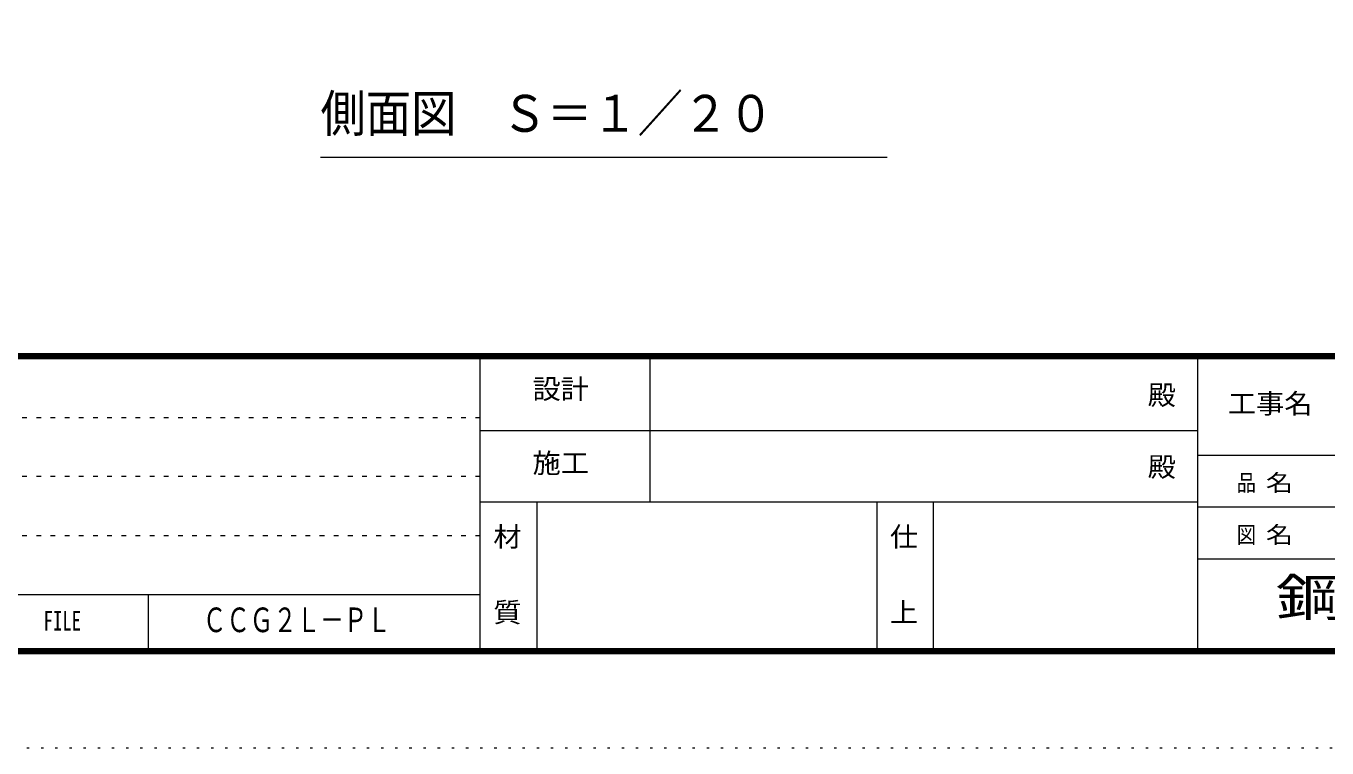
# Model space of a CAD drawing. Units: millimetres, scale not verified. Extents: x -5940 to 5940, y -4200 to 4200.
# Drawn here: x 598 to 3354, y -4200 to -2672 of the extents above; entities that cross this region are included whole.
import ezdxf
from ezdxf.enums import TextEntityAlignment as Align

# ---------------------------------------------------------------- set-up
doc = ezdxf.new("R2010")
doc.units = ezdxf.units.MM
doc.header["$LTSCALE"] = 10
doc.linetypes.add('USER1', pattern=[3, 1, -2])
doc.linetypes.add('USER5', pattern=[3, 0.5, -2.5])
doc.layers.add('0-1_0-F1TEXT', color=7, linetype='Continuous')
doc.layers.add('0-D_2-5DIM', color=7, linetype='Continuous')
for name, color, linetype, lineweight in [('0-2_2-03BODL', 3, 'Continuous', 18), ('0-B_F-F4PAPAER', 5, 'Continuous', 18), ('0-C_F-E_J_ADD', 5, 'USER5', 18)]:
    doc.layers.add(name, color=color, linetype=linetype, lineweight=lineweight)
doc.styles.add('ＭＳ ゴシック', font='')
doc.styles.get('ＭＳ ゴシック').set_extended_font_data('MS Gothic')

msp = doc.modelspace()

# ---------------------------------------------------------------- linework, layer by layer
at = {"layer": '0-2_2-03BODL'}
msp.add_line((2421.91, -2949.85), (1221.91, -2949.85), dxfattribs=at)
at = {"layer": '0-B_F-F4PAPAER'}
for p, q in [((5730, -3366), (-5730, -3366)), ((-5730, -3367), (5730, -3367)), ((5730, -3368), (-5730, -3368)), ((-5730, -3369), (5730, -3369)), ((5730, -3370), (-5730, -3370)), ((-5730, -3371), (5730, -3371)), ((5730, -3372), (-5730, -3372)), ((-5730, -3373), (5730, -3373)), ((5730, -3374), (-5730, -3374)), ((-5730, -3375), (5730, -3375)), ((5730, -3376), (-5730, -3376)), ((1560, -4000), (1560, -3376)), ((1920, -3680), (1920, -3376)), ((3080, -4000), (3080, -3376)), ((1560, -3528), (3080, -3528)), ((3080, -3580), (5180, -3580)), ((3080, -3680), (1560, -3680)), ((1680, -3680), (1680, -4000)), ((2400, -3680), (2400, -4000)), ((2520, -4000), (2520, -3680)), ((4340, -3690), (3080, -3690)), ((3080, -3800), (5740, -3800)), ((856.8, -3875.2), (856.8, -4000))]:
    msp.add_line(p, q, dxfattribs=at)
at = {"layer": '0-B_F-F4PAPAER', "color": 6, "linetype": 'USER1'}
for p, q in [((-5740, -3500.8), (1560, -3500.8)), ((1560, -3625.6), (-5740, -3625.6)), ((-5740, -3750.4), (1560, -3750.4))]:
    msp.add_line(p, q, dxfattribs=at)
at = {"layer": '0-B_F-F4PAPAER'}
for points in [[(-5740, -4000), (5740, -4000), (5740, 4040), (-5740, 4040)], [(-5739, -3999), (5739, -3999), (5739, 4039), (-5739, 4039)], [(-5738, -3998), (-5738, 4038), (5738, 4038), (5738, -3998)], [(-5737, -3997), (5737, -3997), (5737, 4037), (-5737, 4037)], [(-5736, -3996), (-5736, 4036), (5736, 4036), (5736, -3996)], [(-5735, -3995), (5735, -3995), (5735, 4035), (-5735, 4035)], [(-5734, -3994), (-5734, 4034), (5734, 4034), (5734, -3994)], [(-5733, -3993), (5733, -3993), (5733, 4033), (-5733, 4033)], [(-5732, -3992), (5732, -3992), (5732, 4032), (-5732, 4032)], [(-5731, -3991), (5731, -3991), (5731, 4031), (-5731, 4031)], [(-5730, -3990), (-5730, 4030), (5730, 4030), (5730, -3990)]]:
    msp.add_lwpolyline(points, close=True, dxfattribs=at)
msp.add_lwpolyline([(556.8, -4000), (556.8, -3875.2), (1560, -3875.2)], dxfattribs=at)
at = {"layer": '0-C_F-E_J_ADD'}
msp.add_lwpolyline([(-5940, -4200), (5940, -4200), (5940, 4200), (-5940, 4200)], close=True, dxfattribs=at)

# ---------------------------------------------------------------- texts
at = {"layer": '0-1_0-F1TEXT', "style": 'ＭＳ ゴシック', "width": 0.7}
msp.add_text('ＣＣＧ２Ｌ－ＰＬ', height=52.1, dxfattribs=at).set_placement((972.64, -3970.49), align=Align.BOTTOM_LEFT)
at = {"layer": '0-2_2-03BODL', "color": 7, "style": 'ＭＳ ゴシック', "width": 0.9}
msp.add_text('側面図\u3000Ｓ＝１／２０', height=78.15, dxfattribs=at).set_placement((1221.91, -2919.19), align=Align.BOTTOM_LEFT)
at = {"layer": '0-B_F-F4PAPAER', "color": 7, "style": 'ＭＳ ゴシック'}
for s, height, width, p in [('設計', 41.68, 1.05, (1671, -3473.53)), ('殿', 41.68, 1.05, (2974, -3486.32)), ('工事名', 41.68, 1.05, (3144, -3504.32)), ('施工', 41.68, 1.05, (1671, -3630.32)), ('殿', 41.68, 1.05, (2974, -3638.32)), ('品 ', 35.43, 0.85, (3162.5, -3667)), ('名', 35.43, 1.2, (3224.26, -3667)), ('材', 41.68, 1.05, (1588, -3786.32)), ('仕', 41.68, 1.05, (2428, -3786.32)), ('図 ', 35.43, 0.85, (3162.5, -3777)), ('名', 35.43, 1.2, (3224.26, -3777)), ('FILE', 41.68, 0.7, (635.3, -3963.92)), ('質', 41.68, 1.05, (1588, -3946.32)), ('上', 41.68, 1.05, (2428, -3946.32))]:
    msp.add_text(s, height=height, dxfattribs=dict(at, width=width)).set_placement(p, align=Align.BOTTOM_LEFT)
at = {"layer": '0-D_2-5DIM', "style": 'ＭＳ ゴシック', "width": 1.4}
msp.add_text('鋼鈑商事株式会社', height=78.15, dxfattribs=at).set_placement((3245.29, -3944.08), align=Align.BOTTOM_LEFT)

doc.saveas('drawing.dxf')
